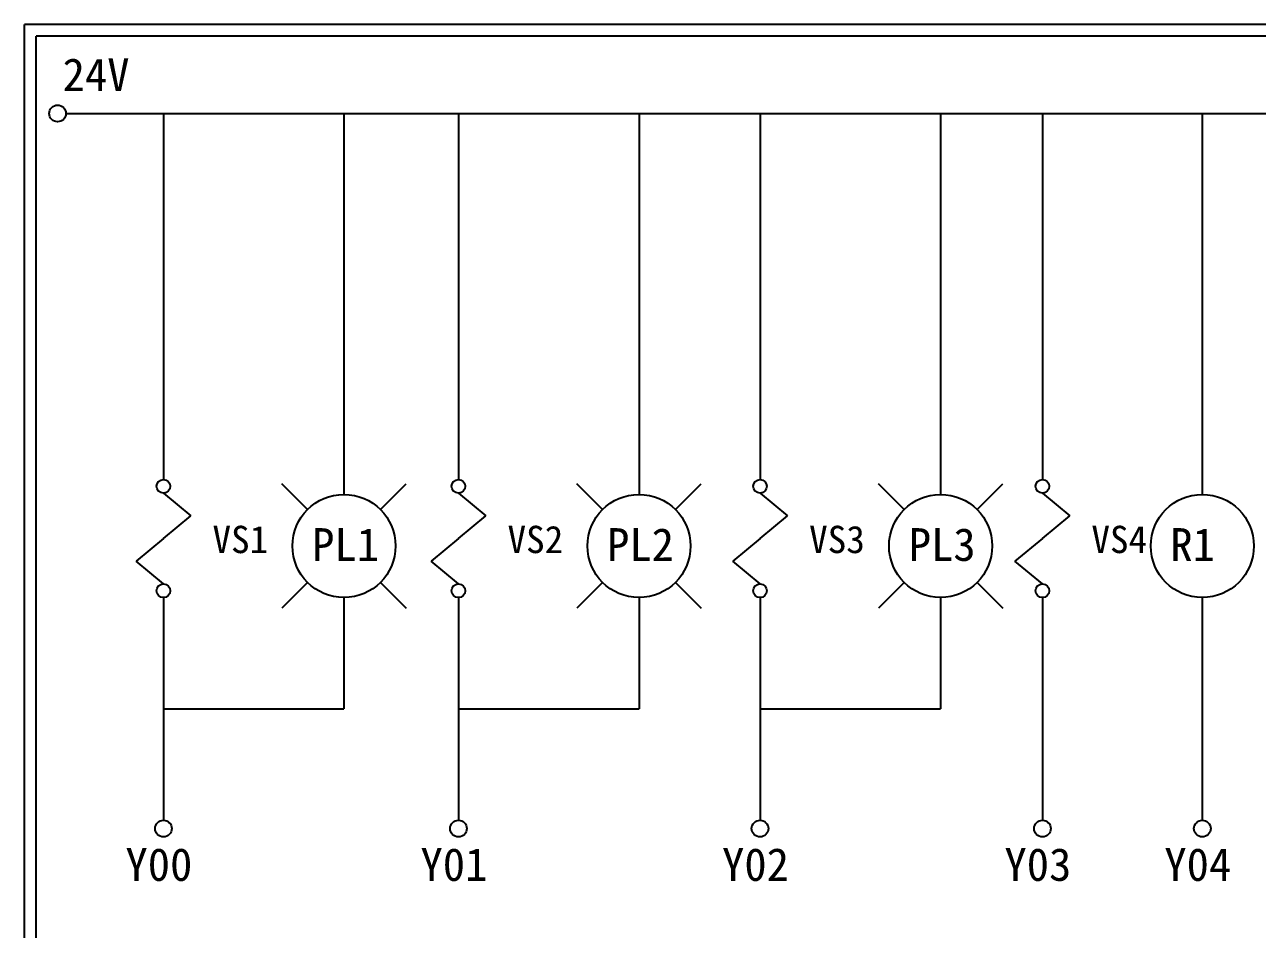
# Model space of a CAD drawing. Extents: x 926 to 1213, y 3 to 207.
# Drawn here: x 925.7 to 1061.1, y 107.6 to 207 of the extents above; entities that cross this region are included whole.
import ezdxf

# ---------------------------------------------------------------- set-up
doc = ezdxf.new("R2010")
doc.units = 0
doc.layers.get('0').update_dxf_attribs({"linetype": 'CONTINUOUS'})
doc.layers.add('圖框層', color=7, linetype='CONTINUOUS')
doc.layers.add('標尺寸層', color=3, linetype='CONTINUOUS')
doc.styles.add('STSL', font='KAIU.TTF')

msp = doc.modelspace()

# ---------------------------------------------------------------- linework, layer by layer
for p, q in [((956.81, 153.73), (953.98, 156.56)), ((964.82, 153.73), (967.65, 156.56)), ((989.21, 153.73), (986.38, 156.56)), ((997.22, 153.73), (1000.05, 156.56)), ((1022.33, 153.73), (1019.5, 156.56)), ((1030.34, 153.73), (1033.17, 156.56)), ((956.81, 145.72), (953.98, 142.9)), ((964.82, 145.72), (967.65, 142.9)), ((989.21, 145.73), (986.38, 142.9)), ((997.22, 145.73), (1000.05, 142.9)), ((1022.33, 145.73), (1019.5, 142.9)), ((1030.34, 145.73), (1033.17, 142.9))]:
    msp.add_line(p, q)
at = {"layer": '圖框層', "color": 7}
for p, q in [((1212.74, 206.97), (925.74, 206.97)), ((925.74, 3), (925.74, 206.97)), ((1211.49, 205.72), (926.99, 205.72)), ((926.99, 4.25), (926.99, 205.72))]:
    msp.add_line(p, q, dxfattribs=at)
at = {"layer": '標尺寸層', "color": 7}
for p, q in [((930.28, 197.22), (1207.88, 197.22)), ((940.98, 197.22), (940.98, 157.03)), ((960.81, 197.22), (960.81, 155.39)), ((973.38, 197.22), (973.38, 157.03)), ((993.21, 197.22), (993.21, 155.39)), ((1006.5, 197.22), (1006.5, 157.03)), ((1026.33, 197.22), (1026.33, 155.39)), ((1037.51, 197.22), (1037.51, 157.03)), ((1055.07, 197.22), (1055.07, 155.39)), ((940.98, 155.53), (943.98, 153.04)), ((973.38, 155.53), (976.38, 153.04)), ((1006.5, 155.53), (1009.5, 153.04)), ((1037.51, 155.53), (1040.51, 153.04)), ((940.98, 150.55), (943.98, 153.04)), ((973.38, 150.55), (976.38, 153.04)), ((1006.5, 150.55), (1009.5, 153.04)), ((1037.51, 150.55), (1040.51, 153.04)), ((940.98, 150.55), (937.98, 148.06)), ((973.38, 150.55), (970.38, 148.06)), ((1006.5, 150.55), (1003.5, 148.06)), ((1037.51, 150.55), (1034.5, 148.06)), ((940.98, 145.57), (937.98, 148.06)), ((973.38, 145.57), (970.38, 148.06)), ((1006.5, 145.57), (1003.5, 148.06)), ((1037.51, 145.57), (1034.5, 148.06)), ((940.98, 144.07), (940.98, 119.62)), ((960.81, 144.07), (960.81, 131.84)), ((973.38, 144.07), (973.38, 119.62)), ((993.21, 144.07), (993.21, 131.84)), ((1006.5, 144.07), (1006.5, 119.62)), ((1026.33, 144.07), (1026.33, 131.84)), ((1037.51, 144.07), (1037.51, 119.62)), ((1055.07, 144.07), (1055.07, 119.62))]:
    msp.add_line(p, q, dxfattribs=at)
at = {"layer": '標尺寸層'}
for p, q in [((940.98, 131.84), (960.81, 131.84)), ((973.38, 131.84), (993.21, 131.84)), ((1006.5, 131.84), (1026.33, 131.84))]:
    msp.add_line(p, q, dxfattribs=at)
at = {"layer": '標尺寸層', "color": 7}
for centre, radius in [((929.36, 197.22), 0.92), ((940.98, 156.28), 0.751), ((973.38, 156.28), 0.751), ((1006.5, 156.28), 0.751), ((1037.51, 156.28), 0.751), ((960.81, 149.73), 5.66), ((993.21, 149.73), 5.66), ((1026.33, 149.73), 5.66), ((1055.07, 149.73), 5.66), ((940.98, 144.82), 0.751), ((973.38, 144.82), 0.751), ((1006.5, 144.82), 0.751), ((1037.51, 144.82), 0.751), ((940.98, 118.7), 0.92), ((973.38, 118.7), 0.92), ((1006.5, 118.7), 0.92), ((1037.51, 118.7), 0.92), ((1055.07, 118.7), 0.92)]:
    msp.add_circle(centre, radius, dxfattribs=at)

# ---------------------------------------------------------------- texts
at = {"layer": '圖框層', "color": 4, "style": 'STSL'}
for s, height, p in [('24V', 3.6, (929.91, 199.68)), ('VS1', 3, (946.37, 148.95)), ('PL1', 3.6, (957.31, 148.09)), ('VS2', 3, (978.77, 148.95)), ('PL2', 3.6, (989.7, 148.09)), ('VS3', 3, (1011.89, 148.95)), ('PL3', 3.6, (1022.83, 148.09)), ('VS4', 3, (1042.89, 148.95)), ('R1', 3.6, (1051.56, 148.09)), ('Y00', 3.6, (936.81, 112.96)), ('Y01', 3.6, (969.21, 112.96)), ('Y02', 3.6, (1002.33, 112.96)), ('Y03', 3.6, (1033.34, 112.96)), ('Y04', 3.6, (1050.9, 112.96))]:
    msp.add_text(s, height=height, dxfattribs=at).set_placement(p)

doc.saveas('drawing.dxf')
